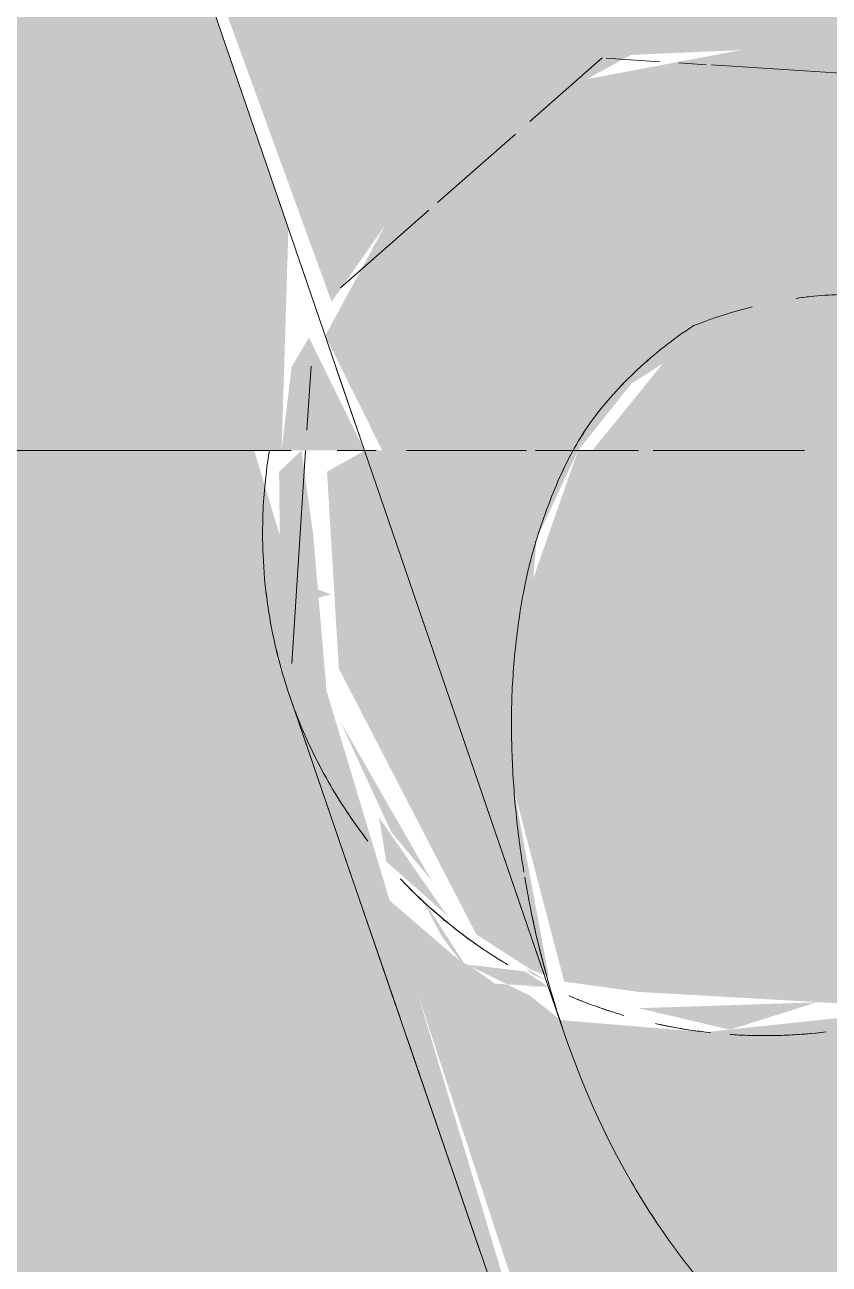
# Model space of a CAD drawing. Header units: millimetres. Extents: x 63432 to 177405, y -1987 to 27578.
# Drawn here: x 166028.22 to 166038.39, y 8829.22 to 8844.88 of the extents above; entities that cross this region are included whole.
import ezdxf

# ---------------------------------------------------------------- set-up
doc = ezdxf.new("R2010")
doc.units = ezdxf.units.MM
doc.layers.add('I-FURN-17', color=7, linetype='Continuous', lineweight=9, true_color=0x111111, transparency=0.7)
doc.layers.add('I-FURN-18', color=7, linetype='Continuous', lineweight=9, true_color=0xe2b180, transparency=0.7)
for name, color, linetype, lineweight, true_color in [('I-FURN-19', 7, 'Continuous', 9, 0x242424), ('I-FURN-20', 7, 'Continuous', 9, 0x3a3a3a), ('I-FURN-21', 7, 'Continuous', 9, 0x666666), ('I-FURN-24', 7, 'Continuous', 9, 0x1e1e1e), ('I-FURN-26', 7, 'Continuous', 9, 0x2d2d2d), ('I-FURN-28', 7, 'Continuous', 9, 0x1a1a1a), ('I-FURN-30', 7, 'Continuous', 9, 0x4c4c4c), ('I-FURN-35', 7, 'Continuous', 9, 0x171717), ('I-FURN-37', 7, 'Continuous', 9, 0x584c3f), ('I-FURN-38', 7, 'Continuous', 9, 0xa58c72), ('I-FURN-39', 7, 'Continuous', 9, 0x151515), ('I-FURN-55', 7, 'Continuous', 9, 0x3d3731), ('I-FURN-56', 7, 'Continuous', 9, 0x514840), ('I-FURN-6', 7, 'Continuous', 9, 0xc0c0c0), ('I-FURN-61', 7, 'Continuous', 9, 0xcabbac), ('I-FURN-62', 7, 'Continuous', 9, 0x8b8b8b), ('I-FURN-63', 7, 'Continuous', 9, 0x4c443d), ('I-FURN-64', 7, 'Continuous', 9, 0x665b51), ('I-FURN-65', 7, 'Continuous', 9, 0x8b7c6d), ('I-FURN-66', 7, 'Continuous', 9, 0x6e6155), ('I-FURN-70', 7, 'Continuous', 9, 0x786d63), ('I-FURN-71', 7, 'Continuous', 9, 0xa59687), ('I-FURN-75', 7, 'Continuous', 9, 0x6b635c), ('I-FURN-77', 7, 'Continuous', 9, 0x92877d)]:
    doc.layers.add(name, color=color, linetype=linetype, lineweight=lineweight, true_color=true_color)

# ---------------------------------------------------------------- blocks, each defined once
blk = doc.blocks.new('Chair - Tablet Arm - Chair - Tablet Arm-V84-Развертка 3_12-6')
at = {"layer": 'I-FURN-17'}
h = blk.add_hatch(color=256, dxfattribs=at)
h.paths.add_polyline_path([(-77976.135, 8450), (-78105.424, 8826.8), (-78107.355, 8826.8), (-78105.265, 8820.434), (-78102.304, 8812.132), (-77978.144, 8450), (-77976.149, 8450)])
h.paths.add_polyline_path([(-78115.982, 8832.447), (-78112.157, 8836.168), (-78112.035, 8837.109), (-78112.188, 8838.407), (-78113.123, 8839.5), (-78120.404, 8839.5), (-78121.068, 8837.606), (-78121.214, 8835.208), (-78120.579, 8832.787), (-78119.639, 8832.657), (-78116.909, 8832.501)])
h.paths.add_polyline_path([(-78114.697, 8852.2), (-78114.032, 8852.2), (-78175.226, 9030.683), (-78187.239, 9026.564), (-78127.204, 8852.2), (-78115.023, 8852.2)])
h = blk.add_hatch(color=256, dxfattribs=at)
h.paths.add_polyline_path([(-78317.615, 8826.8), (-78120.695, 8826.863), (-78124.356, 8839.031), (-78124.496, 8839.5), (-78315.015, 8839.231), (-78316.609, 8834.517), (-78319.241, 8826.8), (-78318.159, 8826.8)])
h.paths.add_polyline_path([(-78088.041, 8826.8), (-78088.041, 8839.5), (-78109.598, 8839.269), (-78105.323, 8826.8), (-78094.531, 8826.8)])
h = blk.add_hatch(color=256, dxfattribs=at)
h.paths.add_polyline_path([(-78120.833, 8832.877), (-78123.103, 8839.5), (-78123.577, 8839.231), (-78123.428, 8836.743), (-78121.69, 8833.383), (-78120.991, 8832.934)])
h.paths.add_polyline_path([(-78123.507, 8835.571), (-78123.753, 8838.445), (-78123.9, 8839.5), (-78124.183, 8839.231), (-78124.161, 8837.214), (-78123.517, 8835.582)])
h = blk.add_hatch(color=256, dxfattribs=at)
h.paths.add_polyline_path([(-78120.776, 8832.857), (-78121.214, 8835.208), (-78120.926, 8838.385), (-78120.404, 8839.5), (-78123.103, 8839.5), (-78120.833, 8832.877)])
h.paths.add_polyline_path([(-78122.254, 8834.062), (-78123.413, 8836.083), (-78122.766, 8834.678), (-78122.288, 8834.103)])
h.paths.add_polyline_path([(-78123.806, 8837.606), (-78123.525, 8837.681), (-78123.794, 8837.783)])
h = blk.add_hatch(color=256, dxfattribs=at)
h.paths.add_polyline_path([(-78118.476, 8832.182), (-78117.391, 8832.525), (-78119.639, 8832.451), (-78118.515, 8832.186)])
h.paths.add_polyline_path([(-78122.517, 8832.737), (-78123.517, 8835.263), (-78122.53, 8832.768)])
h.paths.add_polyline_path([(-78122.064, 8833.628), (-78122.919, 8834.862), (-78122.828, 8834.304), (-78122.08, 8833.642)])
h = blk.add_hatch(color=256, dxfattribs=at)
h.paths.add_polyline_path([(-78120.72, 8832.547), (-78121.008, 8832.627), (-78120.731, 8832.55)])
h.paths.add_polyline_path([(-78121.69, 8832.775), (-78122.43, 8833.933), (-78122.131, 8833.364), (-78121.708, 8832.799)])
h.paths.add_polyline_path([(-78120.776, 8832.712), (-78121.092, 8832.74), (-78120.991, 8832.724)])
h = blk.add_hatch(color=256, dxfattribs=at)
h.paths.add_polyline_path([(-78120.263, 8826.8), (-78114.063, 8826.85), (-78115.982, 8832.447), (-78118.792, 8832.149), (-78120.623, 8832.3), (-78121.008, 8832.607), (-78121.893, 8833.045), (-78122.831, 8833.851), (-78120.719, 8827.429), (-78120.504, 8826.8)])
h.paths.add_polyline_path([(-78120.78, 8832.722), (-78121.074, 8832.916), (-78121.789, 8833.001), (-78121.454, 8832.761), (-78120.991, 8832.735)])
h = blk.add_hatch(color=256, dxfattribs=at)
h.paths.add_polyline_path([(-78117.719, 8818.426), (-78111.916, 8820.588), (-78114.046, 8826.8), (-78120.528, 8826.8), (-78117.866, 8818.824)])
h.paths.add_polyline_path([(-78120.807, 8832.803), (-78121.074, 8832.963), (-78120.991, 8832.881)])
blk.add_hatch(color=256, dxfattribs=at).paths.add_polyline_path([(-78120.726, 8832.566), (-78121.074, 8832.729), (-78120.731, 8832.568)])
at = {"layer": 'I-FURN-18'}
h = blk.add_hatch(color=256, dxfattribs=at)
h.paths.add_polyline_path([(-78156.5, 8839.5), (-78124.151, 8839.5), (-78124.065, 8842.304), (-78127.458, 8852.2), (-78156.5, 8852.2)])
h.paths.add_polyline_path([(-78109.678, 8839.5), (-78086.1, 8839.727), (-78080.3, 8840.405), (-78080.3, 8852.2), (-78113.951, 8851.964), (-78109.832, 8839.95)])
h = blk.add_hatch(color=256, dxfattribs=at)
h.paths.add_polyline_path([(-78111.727, 8839.5), (-78109.678, 8839.5), (-78114.166, 8852.2), (-78127.458, 8852.2), (-78123.519, 8841.378), (-78122.331, 8843.079), (-78119.733, 8844.5), (-78116.909, 8844.623), (-78114.166, 8843.34), (-78112.352, 8841.141), (-78111.757, 8839.5)])
h.paths.add_polyline_path([(-78117.103, 8839.5), (-78113.123, 8839.5), (-78114.166, 8840.322), (-78116.116, 8841.38), (-78118.942, 8841.08), (-78120.224, 8839.5), (-78117.17, 8839.5)])
for points in [[(-78121.229, 8839.5), (-78120.404, 8839.5), (-78119.733, 8840.342), (-78118.515, 8841.126), (-78115.943, 8841.33), (-78112.379, 8839.5), (-78112.644, 8841.215), (-78113.726, 8842.894), (-78115.023, 8843.95), (-78117.291, 8844.76), (-78120.639, 8844.128), (-78122.503, 8842.972), (-78123.6, 8840.95), (-78122.879, 8839.5), (-78121.601, 8839.5)], [(-78124.151, 8839.5), (-78123.687, 8839.5), (-78123.439, 8839.5), (-78123.103, 8839.5), (-78123.806, 8840.928), (-78124.026, 8840.552)], [(-78123.621, 8839.5), (-78123.586, 8839.5), (-78123.687, 8839.5)]]:
    blk.add_hatch(color=256, dxfattribs=at).paths.add_polyline_path(points)
at = {"layer": 'I-FURN-19'}
for points, knots in [([(-78120.926, 8838.385), (-78120.906, 8838.45), (-78120.863, 8838.578), (-78120.772, 8838.838), (-78120.642, 8839.16), (-78120.456, 8839.536), (-78120.231, 8839.888), (-78119.964, 8840.214), (-78119.561, 8840.626), (-78119.204, 8840.906), (-78118.942, 8841.08)], [-0.3333333, -0.3333333, -0.3333333, -0.3333333, -0.3125, -0.2916667, -0.25, -0.2083333, -0.1666667, -0.125, -0.0833333, 0, 0, 0, 0]), ([(-78123.507, 8835.221), (-78123.412, 8835.061), (-78123.273, 8834.848), (-78123.12, 8834.642), (-78123.081, 8834.591)], [0.47916667, 0.47916667, 0.47916667, 0.47916667, 0.51388889, 0.5256358, 0.5256358, 0.5256358, 0.5256358]), ([(-78121.343, 8833.03), (-78121.409, 8833.07), (-78121.54, 8833.153), (-78121.796, 8833.329), (-78121.981, 8833.471), (-78122.1, 8833.571)], [0.33333333, 0.33333333, 0.33333333, 0.33333333, 0.34722222, 0.36111111, 0.38888889, 0.38888889, 0.38888889, 0.38888889]), ([(-78117.271, 8832.151), (-78117.446, 8832.13), (-78117.85, 8832.097), (-78118.255, 8832.104), (-78118.482, 8832.119)], [0.07935043, 0.07935043, 0.07935043, 0.07935043, 0.11111111, 0.15199237, 0.15199237, 0.15199237, 0.15199237]), ([(-78118.482, 8832.119), (-78118.41, 8832.114), (-78118.182, 8832.102), (-78117.954, 8832.103), (-78117.8, 8832.109)], [0.84800763, 0.84800763, 0.84800763, 0.84800763, 0.86111111, 0.88888889, 0.88888889, 0.88888889, 0.88888889])]:
    blk.add_open_spline(points, degree=3, knots=knots, dxfattribs=at)
for points in [[(-78123.06, 8834.563), (-78123.153, 8834.684), (-78123.332, 8834.932), (-78123.49, 8835.189), (-78123.562, 8835.317)], [(-78122.01, 8833.497), (-78121.858, 8833.376), (-78121.701, 8833.261), (-78121.539, 8833.154)], [(-78117.8, 8832.109), (-78117.623, 8832.116), (-78117.447, 8832.13), (-78117.271, 8832.151)]]:
    blk.add_open_spline(points, degree=3, dxfattribs=at)
at = {"layer": 'I-FURN-20'}
for p, q in [((-78122.898, 8833.041), (-78123.3, 8834.211)), ((-78121.641, 8829.374), (-78122.566, 8832.071))]:
    blk.add_line(p, q, dxfattribs=at)
at = {"layer": 'I-FURN-20', "flags": 128}
for points in [[(-78123.3, 8834.213), (-78123.92, 8836.022), (-78124.048, 8836.395)], [(-78122.65, 8832.316), (-78122.753, 8832.616), (-78122.894, 8833.028)]]:
    blk.add_lwpolyline(points, dxfattribs=at)
at = {"layer": 'I-FURN-20'}
for points, knots in [([(-78124.269, 8837.214), (-78124.316, 8837.449), (-78124.377, 8837.893), (-78124.405, 8838.655), (-78124.339, 8839.32), (-78124.305, 8839.495), (-78124.305, 8839.5)], [0.6666667, 0.6666667, 0.6666667, 0.6666667, 0.7222222, 0.7777778, 0.8888889, 1, 1, 1, 1]), ([(-78123.764, 8835.702), (-78123.826, 8835.83), (-78123.939, 8836.088), (-78124.128, 8836.607), (-78124.222, 8836.979), (-78124.269, 8837.214)], [0.5555556, 0.5555556, 0.5555556, 0.5555556, 0.5833333, 0.6111111, 0.6666667, 0.6666667, 0.6666667, 0.6666667])]:
    blk.add_open_spline(points, degree=3, knots=knots, dxfattribs=at)
at = {"layer": 'I-FURN-21'}
for p, q in [((-78124.022, 8836.808), (-78123.848, 8839.5)), ((-78123.103, 8839.5), (-78121.106, 8833.673)), ((-78124.048, 8836.395), (-78123.418, 8834.556)), ((-78123.418, 8834.556), (-78123.3, 8834.213)), ((-78123.3, 8834.211), (-78122.898, 8833.041)), ((-78120.996, 8833.352), (-78120.833, 8832.877)), ((-78122.894, 8833.028), (-78122.65, 8832.316)), ((-78122.566, 8832.071), (-78121.655, 8829.415))]:
    blk.add_line(p, q, dxfattribs=at)
blk.add_open_spline([(-78124.305, 8839.5), (-78124.305, 8839.495), (-78124.339, 8839.32), (-78124.405, 8838.655), (-78124.377, 8837.893), (-78124.286, 8837.227), (-78124.128, 8836.607), (-78123.939, 8836.088), (-78123.826, 8835.831), (-78123.764, 8835.702)], degree=3, knots=[0, 0, 0, 0, 0.1111111, 0.2222222, 0.2777778, 0.3333333, 0.3888889, 0.4166667, 0.4444444, 0.4444444, 0.4444444, 0.4444444], dxfattribs=at)
at = {"layer": 'I-FURN-24'}
for points in [[(-78123.06, 8834.563), (-78123.153, 8834.684), (-78123.332, 8834.932), (-78123.49, 8835.189), (-78123.562, 8835.317)], [(-78119.072, 8832.188), (-78118.996, 8832.176), (-78118.919, 8832.165), (-78118.842, 8832.155)], [(-78117.8, 8832.109), (-78118.027, 8832.1), (-78118.255, 8832.104), (-78118.482, 8832.119)], [(-78117.271, 8832.151), (-78117.446, 8832.13), (-78117.623, 8832.115), (-78117.8, 8832.109)]]:
    blk.add_open_spline(points, degree=3, dxfattribs=at)
for points, knots in [([(-78122.649, 8834.085), (-78122.583, 8834.015), (-78122.38, 8833.81), (-78122.162, 8833.618), (-78122.01, 8833.497)], [0.56597222, 0.56597222, 0.56597222, 0.56597222, 0.58333333, 0.61805556, 0.61805556, 0.61805556, 0.61805556]), ([(-78121.343, 8833.03), (-78121.409, 8833.07), (-78121.54, 8833.153), (-78121.796, 8833.329), (-78121.981, 8833.471), (-78122.1, 8833.571)], [0.33333333, 0.33333333, 0.33333333, 0.33333333, 0.34722222, 0.36111111, 0.38888889, 0.38888889, 0.38888889, 0.38888889])]:
    blk.add_open_spline(points, degree=3, knots=knots, dxfattribs=at)
at = {"layer": 'I-FURN-26'}
for points, knots in [([(-78123.507, 8835.221), (-78123.412, 8835.061), (-78123.273, 8834.848), (-78123.12, 8834.642), (-78123.081, 8834.591)], [0.47916667, 0.47916667, 0.47916667, 0.47916667, 0.51388889, 0.5256358, 0.5256358, 0.5256358, 0.5256358]), ([(-78118.482, 8832.119), (-78118.41, 8832.114), (-78118.182, 8832.102), (-78117.954, 8832.103), (-78117.8, 8832.109)], [0.84800763, 0.84800763, 0.84800763, 0.84800763, 0.86111111, 0.88888889, 0.88888889, 0.88888889, 0.88888889])]:
    blk.add_open_spline(points, degree=3, knots=knots, dxfattribs=at)
for points in [[(-78122.01, 8833.497), (-78121.858, 8833.376), (-78121.701, 8833.261), (-78121.539, 8833.154)], [(-78119.733, 8830.26), (-78120.074, 8830.849), (-78120.353, 8831.477), (-78120.579, 8832.137)], [(-78117.8, 8832.109), (-78117.623, 8832.116), (-78117.447, 8832.13), (-78117.271, 8832.151)], [(-78119.173, 8829.404), (-78119.376, 8829.68), (-78119.563, 8829.965), (-78119.733, 8830.26)]]:
    blk.add_open_spline(points, degree=3, dxfattribs=at)
at = {"layer": 'I-FURN-28'}
for points, knots in [([(-78122.649, 8834.085), (-78122.583, 8834.015), (-78122.38, 8833.81), (-78122.162, 8833.618), (-78122.01, 8833.497)], [0.56597222, 0.56597222, 0.56597222, 0.56597222, 0.58333333, 0.61805556, 0.61805556, 0.61805556, 0.61805556]), ([(-78122.1, 8833.571), (-78122.22, 8833.67), (-78122.393, 8833.825), (-78122.556, 8833.988), (-78122.609, 8834.043)], [0.38888889, 0.38888889, 0.38888889, 0.38888889, 0.41666667, 0.43055556, 0.43055556, 0.43055556, 0.43055556])]:
    blk.add_open_spline(points, degree=3, knots=knots, dxfattribs=at)
for points in [[(-78120.518, 8832.607), (-78120.34, 8832.531), (-78120.158, 8832.464), (-78119.974, 8832.405)], [(-78119.414, 8832.254), (-78119.3, 8832.229), (-78119.187, 8832.207), (-78119.072, 8832.188)], [(-78118.727, 8832.141), (-78118.881, 8832.158), (-78119.034, 8832.18), (-78119.186, 8832.208)], [(-78119.072, 8832.188), (-78118.996, 8832.176), (-78118.919, 8832.165), (-78118.842, 8832.155)]]:
    blk.add_open_spline(points, degree=3, dxfattribs=at)
at = {"layer": 'I-FURN-30'}
for points, knots in [([(-78124.305, 8839.5), (-78124.305, 8839.495), (-78124.339, 8839.32), (-78124.405, 8838.655), (-78124.377, 8837.893), (-78124.286, 8837.227), (-78124.128, 8836.607), (-78123.939, 8836.088), (-78123.826, 8835.831), (-78123.764, 8835.702)], [0, 0, 0, 0, 0.1111111, 0.2222222, 0.2777778, 0.3333333, 0.3888889, 0.4166667, 0.4444444, 0.4444444, 0.4444444, 0.4444444]), ([(-78123.764, 8835.702), (-78123.826, 8835.83), (-78123.939, 8836.088), (-78124.128, 8836.607), (-78124.286, 8837.227), (-78124.377, 8837.893), (-78124.405, 8838.655), (-78124.339, 8839.32), (-78124.305, 8839.495), (-78124.305, 8839.5)], [0.5555556, 0.5555556, 0.5555556, 0.5555556, 0.5833333, 0.6111111, 0.6666667, 0.7222222, 0.7777778, 0.8888889, 1, 1, 1, 1]), ([(-78120.862, 8838.578), (-78120.84, 8838.643), (-78120.772, 8838.838), (-78120.642, 8839.16), (-78120.518, 8839.411), (-78120.45, 8839.532)], [-0.3125, -0.3125, -0.3125, -0.3125, -0.2916667, -0.25, -0.2083333, -0.2083333, -0.2083333, -0.2083333]), ([(-78121.089, 8834.172), (-78121.103, 8834.254), (-78121.136, 8834.467), (-78121.18, 8834.813), (-78121.216, 8835.208), (-78121.239, 8835.604), (-78121.248, 8836.003), (-78121.243, 8836.403), (-78121.218, 8836.801), (-78121.176, 8837.199), (-78121.117, 8837.6), (-78121.051, 8837.931), (-78120.984, 8838.192), (-78120.946, 8838.321), (-78120.926, 8838.385)], [-0.7763918, -0.7763918, -0.7763918, -0.7763918, -0.75, -0.7083333, -0.6666667, -0.625, -0.5833333, -0.5416667, -0.5, -0.4583333, -0.4166667, -0.375, -0.3541667, -0.3333333, -0.3333333, -0.3333333, -0.3333333]), ([(-78120.799, 8832.849), (-78120.871, 8833.11), (-78120.972, 8833.526), (-78121.052, 8833.95), (-78121.078, 8834.106)], [-0.9202994, -0.9202994, -0.9202994, -0.9202994, -0.8333333, -0.7833965, -0.7833965, -0.7833965, -0.7833965])]:
    blk.add_open_spline(points, degree=3, knots=knots, dxfattribs=at)
at = {"layer": 'I-FURN-35'}
for points, knots in [([(-78122.1, 8833.571), (-78122.22, 8833.67), (-78122.393, 8833.825), (-78122.556, 8833.988), (-78122.609, 8834.043)], [0.38888889, 0.38888889, 0.38888889, 0.38888889, 0.41666667, 0.43055556, 0.43055556, 0.43055556, 0.43055556]), ([(-78119.824, 8832.359), (-78119.911, 8832.385), (-78120.145, 8832.459), (-78120.375, 8832.546), (-78120.518, 8832.607)], [0.23368411, 0.23368411, 0.23368411, 0.23368411, 0.25, 0.27777778, 0.27777778, 0.27777778, 0.27777778])]:
    blk.add_open_spline(points, degree=3, knots=knots, dxfattribs=at)
for points in [[(-78120.518, 8832.607), (-78120.34, 8832.531), (-78120.158, 8832.464), (-78119.974, 8832.405)], [(-78119.414, 8832.254), (-78119.3, 8832.229), (-78119.187, 8832.207), (-78119.072, 8832.188)], [(-78119.186, 8832.208), (-78119.246, 8832.219), (-78119.307, 8832.231), (-78119.367, 8832.244)], [(-78118.727, 8832.141), (-78118.881, 8832.158), (-78119.034, 8832.18), (-78119.186, 8832.208)]]:
    blk.add_open_spline(points, degree=3, dxfattribs=at)
at = {"layer": 'I-FURN-37'}
for p, q in [((-78121.014, 8843.658), (-78120.101, 8844.461)), ((-78120.048, 8844.457), (-78119.372, 8844.414)), ((-78119.13, 8844.398), (-78118.784, 8844.376)), ((-78118.717, 8844.372), (-78115.66, 8844.175)), ((-78122.18, 8842.634), (-78121.197, 8843.497)), ((-78123.406, 8841.556), (-78122.29, 8842.537)), ((-78122.574, 8839.5), (-78121.058, 8839.5)), ((-78120.942, 8839.5), (-78120.231, 8839.5))]:
    blk.add_line(p, q, dxfattribs=at)
at = {"layer": 'I-FURN-38'}
for p, q in [((-78120.231, 8839.5), (-78119.64, 8839.5)), ((-78119.457, 8839.5), (-78117.543, 8839.5))]:
    blk.add_line(p, q, dxfattribs=at)
at = {"layer": 'I-FURN-39'}
blk.add_open_spline([(-78119.824, 8832.359), (-78119.911, 8832.385), (-78120.145, 8832.459), (-78120.375, 8832.546), (-78120.518, 8832.607)], degree=3, knots=[0.23368411, 0.23368411, 0.23368411, 0.23368411, 0.25, 0.27777778, 0.27777778, 0.27777778, 0.27777778], dxfattribs=at)
blk.add_open_spline([(-78119.186, 8832.208), (-78119.246, 8832.219), (-78119.307, 8832.231), (-78119.367, 8832.244)], degree=3, dxfattribs=at)
at = {"layer": 'I-FURN-55'}
for p, q in [((-78141.634, 8839.5), (-78127.34, 8839.5)), ((-78127.34, 8839.5), (-78124.186, 8839.5))]:
    blk.add_line(p, q, dxfattribs=at)
at = {"layer": 'I-FURN-56'}
blk.add_line((-78124.305, 8839.5), (-78314.954, 8839.5), dxfattribs=at)
at = {"layer": 'I-FURN-63'}
for p, q in [((-78121.058, 8839.5), (-78122.574, 8839.5)), ((-78120.231, 8839.5), (-78120.942, 8839.5))]:
    blk.add_line(p, q, dxfattribs=at)
at = {"layer": 'I-FURN-64'}
for points, knots in [([(-78117.649, 8841.422), (-78117.589, 8841.431), (-78117.284, 8841.469), (-78116.863, 8841.484), (-78116.45, 8841.452), (-78116.276, 8841.428), (-78116.218, 8841.418)], [-0.95127, -0.95127, -0.95127, -0.95127, -0.94444444, -0.91666667, -0.90277778, -0.89583333, -0.89583333, -0.89583333, -0.89583333]), ([(-78119.958, 8840.211), (-78119.864, 8840.317), (-78119.561, 8840.626), (-78119.204, 8840.906), (-78118.942, 8841.08)], [-0.125, -0.125, -0.125, -0.125, -0.0833333, 0, 0, 0, 0])]:
    blk.add_open_spline(points, degree=3, knots=knots, dxfattribs=at)
for points in [[(-78118.942, 8841.08), (-78118.697, 8841.175), (-78118.451, 8841.253), (-78118.205, 8841.314)], [(-78120.45, 8839.532), (-78120.381, 8839.654), (-78120.306, 8839.771), (-78120.224, 8839.884)]]:
    blk.add_open_spline(points, degree=3, dxfattribs=at)
at = {"layer": 'I-FURN-65'}
for p, q in [((-78119.64, 8839.5), (-78120.231, 8839.5)), ((-78117.543, 8839.5), (-78119.457, 8839.5))]:
    blk.add_line(p, q, dxfattribs=at)
at = {"layer": 'I-FURN-66'}
for p, q in [((-78123.832, 8839.758), (-78123.779, 8840.567)), ((-78124.305, 8839.5), (-78314.954, 8839.5)), ((-78123.448, 8839.5), (-78122.956, 8839.5))]:
    blk.add_line(p, q, dxfattribs=at)
at = {"layer": 'I-FURN-70'}
blk.add_line((-78123.461, 8840.542), (-78123.103, 8839.5), dxfattribs=at)
at = {"layer": 'I-FURN-71'}
blk.add_line((-78127.458, 8852.2), (-78123.667, 8841.145), dxfattribs=at)
at = {"layer": 'I-FURN-75'}
for p, q in [((-78124.186, 8839.5), (-78156.5, 8839.5)), ((-78122.956, 8839.5), (-78123.448, 8839.5))]:
    blk.add_line(p, q, dxfattribs=at)
blk = doc.blocks.new('Chair - Tablet Arm - Chair - Tablet Arm-V91-Развертка 3_12-6')
at = {"layer": 'I-FURN-20'}
for points, knots in [([(-78122.1, 8833.571), (-78122.22, 8833.67), (-78122.393, 8833.825), (-78122.556, 8833.988), (-78122.609, 8834.043)], [0.38888889, 0.38888889, 0.38888889, 0.38888889, 0.41666667, 0.43055556, 0.43055556, 0.43055556, 0.43055556]), ([(-78119.824, 8832.359), (-78119.911, 8832.385), (-78120.145, 8832.459), (-78120.375, 8832.546), (-78120.518, 8832.607)], [0.23368411, 0.23368411, 0.23368411, 0.23368411, 0.25, 0.27777778, 0.27777778, 0.27777778, 0.27777778]), ([(-78118.727, 8832.141), (-78118.881, 8832.158), (-78119.115, 8832.192), (-78119.347, 8832.239), (-78119.427, 8832.257)], [0.16666667, 0.16666667, 0.16666667, 0.16666667, 0.19444444, 0.20917543, 0.20917543, 0.20917543, 0.20917543])]:
    blk.add_open_spline(points, degree=3, knots=knots, dxfattribs=at)
at = {"layer": 'I-FURN-21'}
for p, q in [((-78121.058, 8839.5), (-78122.574, 8839.5)), ((-78120.231, 8839.5), (-78120.942, 8839.5)), ((-78122.898, 8833.041), (-78123.3, 8834.211)), ((-78121.641, 8829.374), (-78122.566, 8832.071))]:
    blk.add_line(p, q, dxfattribs=at)
at = {"layer": 'I-FURN-21', "flags": 128}
for points in [[(-78123.3, 8834.213), (-78123.92, 8836.022), (-78124.048, 8836.395)], [(-78122.65, 8832.316), (-78122.753, 8832.616), (-78122.894, 8833.028)]]:
    blk.add_lwpolyline(points, dxfattribs=at)
at = {"layer": 'I-FURN-21'}
for points, knots in [([(-78124.269, 8837.214), (-78124.316, 8837.449), (-78124.377, 8837.893), (-78124.405, 8838.655), (-78124.339, 8839.32), (-78124.305, 8839.495), (-78124.305, 8839.5)], [0.6666667, 0.6666667, 0.6666667, 0.6666667, 0.7222222, 0.7777778, 0.8888889, 1, 1, 1, 1]), ([(-78123.764, 8835.702), (-78123.826, 8835.83), (-78123.939, 8836.088), (-78124.128, 8836.607), (-78124.222, 8836.979), (-78124.269, 8837.214)], [0.5555556, 0.5555556, 0.5555556, 0.5555556, 0.5833333, 0.6111111, 0.6666667, 0.6666667, 0.6666667, 0.6666667]), ([(-78123.507, 8835.221), (-78123.412, 8835.061), (-78123.273, 8834.848), (-78123.12, 8834.642), (-78123.081, 8834.591)], [0.47916667, 0.47916667, 0.47916667, 0.47916667, 0.51388889, 0.5256358, 0.5256358, 0.5256358, 0.5256358]), ([(-78122.649, 8834.085), (-78122.583, 8834.015), (-78122.38, 8833.81), (-78122.162, 8833.618), (-78122.01, 8833.497)], [0.56597222, 0.56597222, 0.56597222, 0.56597222, 0.58333333, 0.61805556, 0.61805556, 0.61805556, 0.61805556]), ([(-78121.343, 8833.03), (-78121.409, 8833.07), (-78121.54, 8833.153), (-78121.796, 8833.329), (-78121.981, 8833.471), (-78122.1, 8833.571)], [0.33333333, 0.33333333, 0.33333333, 0.33333333, 0.34722222, 0.36111111, 0.38888889, 0.38888889, 0.38888889, 0.38888889]), ([(-78122.01, 8833.497), (-78121.858, 8833.376), (-78121.622, 8833.204), (-78121.376, 8833.05), (-78121.293, 8833)], [0.61805556, 0.61805556, 0.61805556, 0.61805556, 0.65277778, 0.67013889, 0.67013889, 0.67013889, 0.67013889]), ([(-78118.482, 8832.119), (-78118.41, 8832.114), (-78118.005, 8832.093), (-78117.6, 8832.111), (-78117.271, 8832.151)], [0.84800763, 0.84800763, 0.84800763, 0.84800763, 0.86111111, 0.92064957, 0.92064957, 0.92064957, 0.92064957]), ([(-78117.271, 8832.151), (-78117.446, 8832.13), (-78117.85, 8832.097), (-78118.255, 8832.104), (-78118.482, 8832.119)], [0.07935043, 0.07935043, 0.07935043, 0.07935043, 0.11111111, 0.15199237, 0.15199237, 0.15199237, 0.15199237])]:
    blk.add_open_spline(points, degree=3, knots=knots, dxfattribs=at)
for points in [[(-78123.562, 8835.317), (-78123.635, 8835.445), (-78123.702, 8835.574), (-78123.764, 8835.702)], [(-78123.06, 8834.563), (-78123.153, 8834.684), (-78123.332, 8834.932), (-78123.49, 8835.189), (-78123.562, 8835.317)], [(-78120.518, 8832.607), (-78120.34, 8832.531), (-78120.158, 8832.464), (-78119.974, 8832.405)], [(-78119.414, 8832.254), (-78119.225, 8832.212), (-78119.034, 8832.179), (-78118.842, 8832.155)]]:
    blk.add_open_spline(points, degree=3, dxfattribs=at)
at = {"layer": 'I-FURN-30'}
for points in [[(-78123.06, 8834.563), (-78123.153, 8834.684), (-78123.332, 8834.932), (-78123.49, 8835.189), (-78123.562, 8835.317)], [(-78120.518, 8832.607), (-78120.34, 8832.531), (-78120.158, 8832.464), (-78119.974, 8832.405)], [(-78119.414, 8832.254), (-78119.225, 8832.212), (-78119.034, 8832.179), (-78118.842, 8832.155)]]:
    blk.add_open_spline(points, degree=3, dxfattribs=at)
for points, knots in [([(-78122.649, 8834.085), (-78122.583, 8834.015), (-78122.38, 8833.81), (-78122.162, 8833.618), (-78122.01, 8833.497)], [0.56597222, 0.56597222, 0.56597222, 0.56597222, 0.58333333, 0.61805556, 0.61805556, 0.61805556, 0.61805556]), ([(-78122.1, 8833.571), (-78122.22, 8833.67), (-78122.393, 8833.825), (-78122.556, 8833.988), (-78122.609, 8834.043)], [0.38888889, 0.38888889, 0.38888889, 0.38888889, 0.41666667, 0.43055556, 0.43055556, 0.43055556, 0.43055556]), ([(-78121.343, 8833.03), (-78121.409, 8833.07), (-78121.54, 8833.153), (-78121.796, 8833.329), (-78121.981, 8833.471), (-78122.1, 8833.571)], [0.33333333, 0.33333333, 0.33333333, 0.33333333, 0.34722222, 0.36111111, 0.38888889, 0.38888889, 0.38888889, 0.38888889]), ([(-78119.824, 8832.359), (-78119.911, 8832.385), (-78120.145, 8832.459), (-78120.375, 8832.546), (-78120.518, 8832.607)], [0.23368411, 0.23368411, 0.23368411, 0.23368411, 0.25, 0.27777778, 0.27777778, 0.27777778, 0.27777778]), ([(-78118.727, 8832.141), (-78118.881, 8832.158), (-78119.115, 8832.192), (-78119.347, 8832.239), (-78119.427, 8832.257)], [0.16666667, 0.16666667, 0.16666667, 0.16666667, 0.19444444, 0.20917543, 0.20917543, 0.20917543, 0.20917543]), ([(-78117.271, 8832.151), (-78117.446, 8832.13), (-78117.85, 8832.097), (-78118.255, 8832.104), (-78118.482, 8832.119)], [0.07935043, 0.07935043, 0.07935043, 0.07935043, 0.11111111, 0.15199237, 0.15199237, 0.15199237, 0.15199237])]:
    blk.add_open_spline(points, degree=3, knots=knots, dxfattribs=at)
at = {"layer": 'I-FURN-6'}
for p, q in [((-78187.239, 9026.564), (-78120.579, 8832.137)), ((-78124.029, 8839.5), (-78156.5, 8839.5))]:
    blk.add_line(p, q, dxfattribs=at)
at = {"layer": 'I-FURN-6', "flags": 128}
blk.add_lwpolyline([(-78124.048, 8836.395), (-78123.418, 8834.556), (-78121.655, 8829.415), (-78119.12, 8822.021), (-78117.87, 8818.374)], dxfattribs=at)
at = {"layer": 'I-FURN-6'}
for points, knots in [([(-78124.305, 8839.5), (-78124.305, 8839.495), (-78124.339, 8839.32), (-78124.405, 8838.655), (-78124.377, 8837.893), (-78124.286, 8837.227), (-78124.128, 8836.607), (-78123.939, 8836.088), (-78123.755, 8835.67), (-78123.601, 8835.381), (-78123.507, 8835.221)], [0, 0, 0, 0, 0.1111111, 0.2222222, 0.2777778, 0.3333333, 0.3888889, 0.4166667, 0.4444444, 0.4791667, 0.4791667, 0.4791667, 0.4791667]), ([(-78113.107, 8824.062), (-78113.421, 8824.355), (-78113.898, 8824.779), (-78114.541, 8825.314), (-78115.023, 8825.703), (-78115.507, 8826.074), (-78115.99, 8826.428), (-78116.461, 8826.777), (-78116.837, 8827.073), (-78117.129, 8827.313), (-78117.415, 8827.551), (-78117.761, 8827.85), (-78118.153, 8828.216), (-78118.519, 8828.598), (-78118.86, 8828.995), (-78119.283, 8829.537), (-78119.935, 8830.535), (-78120.353, 8831.477), (-78120.579, 8832.137)], [-1, -1, -1, -1, -0.9, -0.85, -0.8, -0.75, -0.7, -0.65, -0.6, -0.575, -0.55, -0.5, -0.45, -0.4, -0.35, -0.3, -0.2, 0, 0, 0, 0])]:
    blk.add_open_spline(points, degree=3, knots=knots, dxfattribs=at)
at = {"layer": 'I-FURN-61'}
blk.add_line((-78124.305, 8839.5), (-78314.954, 8839.5), dxfattribs=at)
at = {"layer": 'I-FURN-62'}
for p, q in [((-78124.022, 8836.808), (-78123.848, 8839.5)), ((-78122.956, 8839.5), (-78123.448, 8839.5)), ((-78119.64, 8839.5), (-78120.231, 8839.5)), ((-78117.543, 8839.5), (-78119.457, 8839.5))]:
    blk.add_line(p, q, dxfattribs=at)
for points, knots in [([(-78117.649, 8841.422), (-78117.589, 8841.431), (-78117.284, 8841.469), (-78116.863, 8841.484), (-78116.45, 8841.452), (-78116.217, 8841.42), (-78116.044, 8841.389), (-78115.872, 8841.349), (-78115.644, 8841.283), (-78115.249, 8841.134), (-78114.699, 8840.843), (-78114.179, 8840.484), (-78113.836, 8840.218), (-78113.646, 8840.065), (-78113.461, 8839.912), (-78113.237, 8839.715), (-78112.891, 8839.377), (-78112.318, 8838.738), (-78111.883, 8838.143), (-78111.611, 8837.733)], [-0.95127, -0.95127, -0.95127, -0.95127, -0.9444444, -0.9166667, -0.9027778, -0.8958333, -0.8888889, -0.8819444, -0.875, -0.8611111, -0.8333333, -0.8055556, -0.7916667, -0.7847222, -0.7777778, -0.7638889, -0.75, -0.7222222, -0.6666667, -0.6666667, -0.6666667, -0.6666667]), ([(-78119.958, 8840.211), (-78119.864, 8840.317), (-78119.561, 8840.626), (-78119.204, 8840.906), (-78118.942, 8841.08)], [-0.125, -0.125, -0.125, -0.125, -0.0833333, 0, 0, 0, 0]), ([(-78120.862, 8838.578), (-78120.84, 8838.643), (-78120.772, 8838.838), (-78120.642, 8839.16), (-78120.456, 8839.536), (-78120.306, 8839.771), (-78120.224, 8839.884)], [-0.3125, -0.3125, -0.3125, -0.3125, -0.2916667, -0.25, -0.2083333, -0.1666667, -0.1666667, -0.1666667, -0.1666667]), ([(-78124.305, 8839.5), (-78124.305, 8839.495), (-78124.339, 8839.32), (-78124.405, 8838.655), (-78124.377, 8837.893), (-78124.286, 8837.227), (-78124.128, 8836.607), (-78123.939, 8836.088), (-78123.755, 8835.67), (-78123.601, 8835.381), (-78123.507, 8835.221)], [0, 0, 0, 0, 0.1111111, 0.2222222, 0.2777778, 0.3333333, 0.3888889, 0.4166667, 0.4444444, 0.4791667, 0.4791667, 0.4791667, 0.4791667]), ([(-78123.562, 8835.317), (-78123.635, 8835.445), (-78123.769, 8835.702), (-78123.939, 8836.088), (-78124.128, 8836.607), (-78124.286, 8837.227), (-78124.377, 8837.893), (-78124.405, 8838.655), (-78124.339, 8839.32), (-78124.305, 8839.495), (-78124.305, 8839.5)], [0.5277778, 0.5277778, 0.5277778, 0.5277778, 0.5555556, 0.5833333, 0.6111111, 0.6666667, 0.7222222, 0.7777778, 0.8888889, 1, 1, 1, 1]), ([(-78121.089, 8834.172), (-78121.103, 8834.254), (-78121.136, 8834.467), (-78121.18, 8834.813), (-78121.216, 8835.208), (-78121.239, 8835.604), (-78121.248, 8836.003), (-78121.243, 8836.403), (-78121.218, 8836.801), (-78121.176, 8837.199), (-78121.117, 8837.6), (-78121.051, 8837.931), (-78120.984, 8838.192), (-78120.946, 8838.321), (-78120.926, 8838.385)], [-0.7763918, -0.7763918, -0.7763918, -0.7763918, -0.75, -0.7083333, -0.6666667, -0.625, -0.5833333, -0.5416667, -0.5, -0.4583333, -0.4166667, -0.375, -0.3541667, -0.3333333, -0.3333333, -0.3333333, -0.3333333]), ([(-78123.507, 8835.221), (-78123.412, 8835.061), (-78123.273, 8834.848), (-78123.12, 8834.642), (-78123.081, 8834.591)], [0.47916667, 0.47916667, 0.47916667, 0.47916667, 0.51388889, 0.5256358, 0.5256358, 0.5256358, 0.5256358]), ([(-78120.579, 8832.137), (-78120.748, 8832.629), (-78120.925, 8833.279), (-78121.052, 8833.95), (-78121.078, 8834.106)], [-1, -1, -1, -1, -0.8333333, -0.7833965, -0.7833965, -0.7833965, -0.7833965]), ([(-78122.01, 8833.497), (-78121.858, 8833.376), (-78121.622, 8833.204), (-78121.376, 8833.05), (-78121.293, 8833)], [0.61805556, 0.61805556, 0.61805556, 0.61805556, 0.65277778, 0.67013889, 0.67013889, 0.67013889, 0.67013889]), ([(-78118.482, 8832.119), (-78118.41, 8832.114), (-78118.005, 8832.093), (-78117.6, 8832.111), (-78117.271, 8832.151)], [0.84800763, 0.84800763, 0.84800763, 0.84800763, 0.86111111, 0.92064957, 0.92064957, 0.92064957, 0.92064957])]:
    blk.add_open_spline(points, degree=3, knots=knots, dxfattribs=at)
blk.add_open_spline([(-78118.942, 8841.08), (-78118.697, 8841.175), (-78118.451, 8841.253), (-78118.205, 8841.314)], degree=3, dxfattribs=at)
at = {"layer": 'I-FURN-70'}
for p, q in [((-78121.014, 8843.658), (-78120.101, 8844.461)), ((-78120.048, 8844.457), (-78119.372, 8844.414)), ((-78119.13, 8844.398), (-78118.784, 8844.376)), ((-78118.717, 8844.372), (-78115.66, 8844.175)), ((-78122.18, 8842.634), (-78121.197, 8843.497)), ((-78123.406, 8841.556), (-78122.29, 8842.537)), ((-78122.574, 8839.5), (-78121.058, 8839.5)), ((-78120.942, 8839.5), (-78120.231, 8839.5))]:
    blk.add_line(p, q, dxfattribs=at)
at = {"layer": 'I-FURN-71'}
for p, q in [((-78120.231, 8839.5), (-78119.64, 8839.5)), ((-78119.457, 8839.5), (-78117.543, 8839.5))]:
    blk.add_line(p, q, dxfattribs=at)
at = {"layer": 'I-FURN-75'}
blk.add_line((-78141.634, 8839.5), (-78124.186, 8839.5), dxfattribs=at)
at = {"layer": 'I-FURN-77'}
for p, q in [((-78123.832, 8839.758), (-78123.779, 8840.567)), ((-78124.305, 8839.5), (-78314.954, 8839.5)), ((-78123.448, 8839.5), (-78122.956, 8839.5))]:
    blk.add_line(p, q, dxfattribs=at)

msp = doc.modelspace()

# ---------------------------------------------------------------- block references
at = {"layer": 'I-FURN-6'}
msp.add_blockref('Chair - Tablet Arm - Chair - Tablet Arm-V91-Развертка 3_12-6', (244155.618, 0), dxfattribs=at)
at = {"layer": 'I-FURN-61'}
msp.add_blockref('Chair - Tablet Arm - Chair - Tablet Arm-V84-Развертка 3_12-6', (244155.618, 0), dxfattribs=at)

doc.saveas('drawing.dxf')
